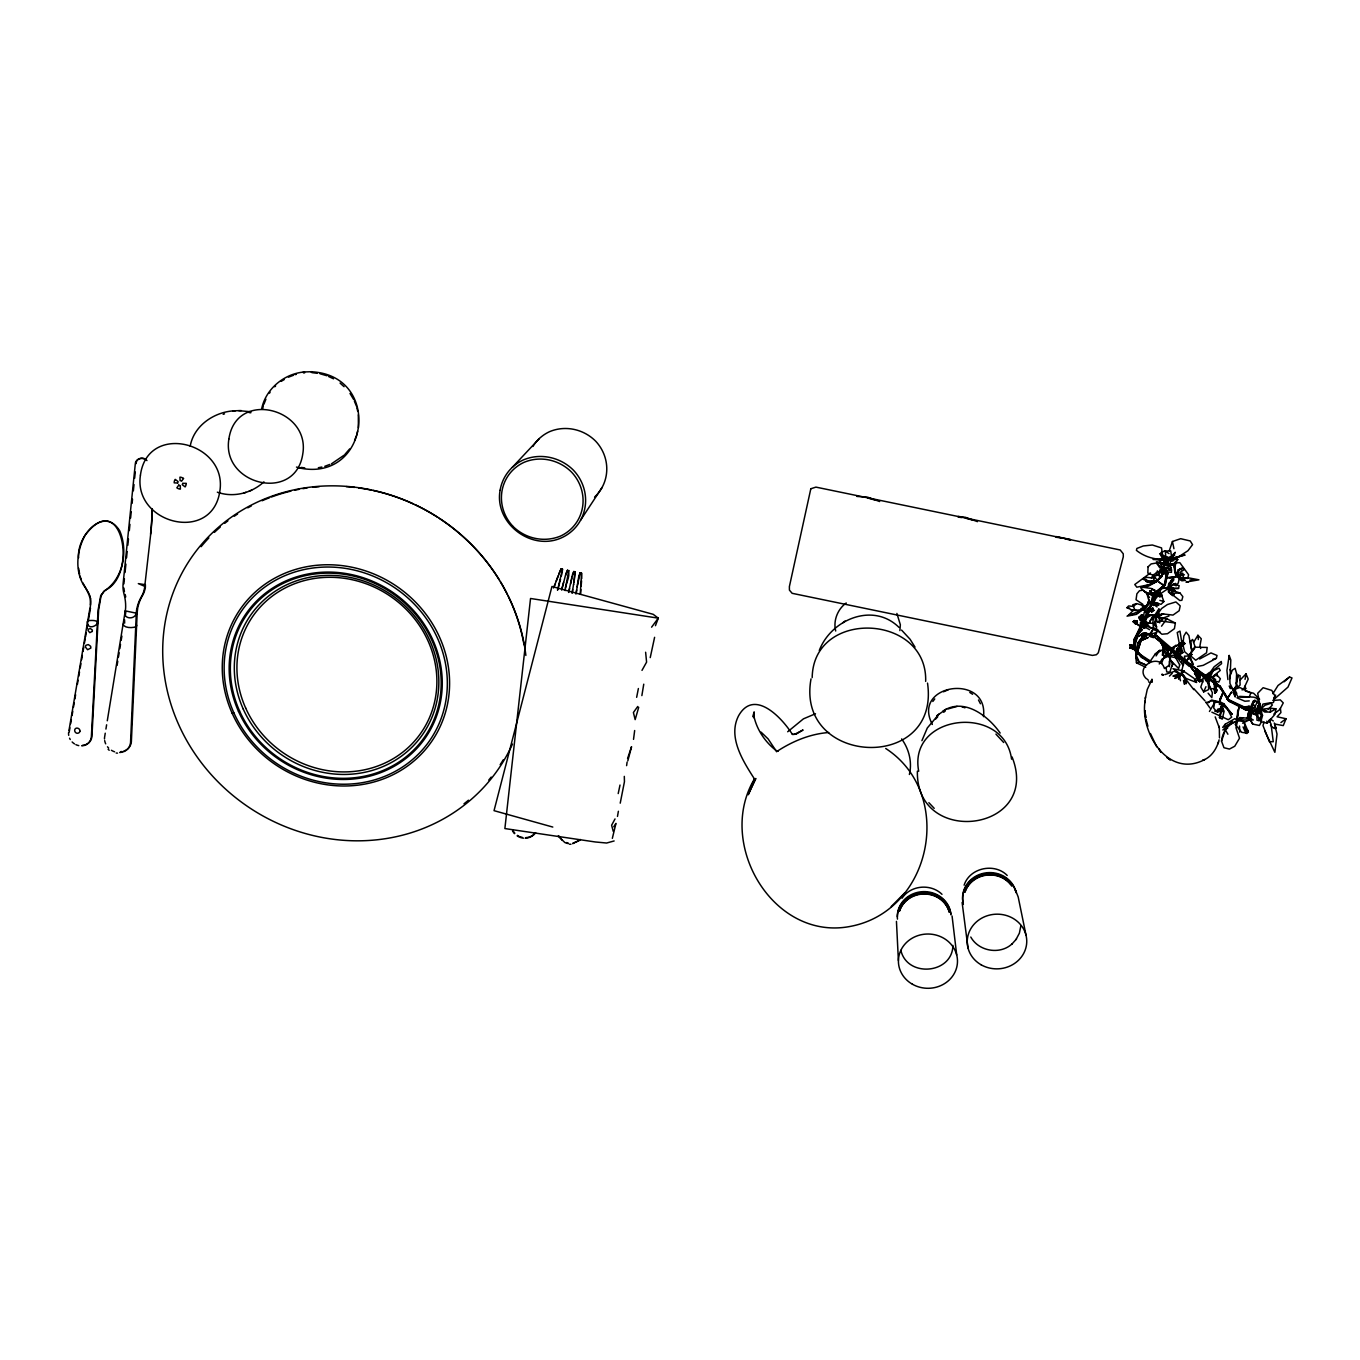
<?xml version="1.0" encoding="UTF-8"?>
<svg xmlns="http://www.w3.org/2000/svg" width="1360" height="1360" viewBox="0 0 1360 1360"><rect width="100%" height="100%" fill="white"/><g stroke="black" fill="none" stroke-linecap="round" stroke-linejoin="round"><path stroke-width="1.5" d="M565.947 573.58L567.511 570.231C571.591 574.668 564.978 584.443 565.165 590.58M572.39 574.906L573.801 571.523L575.059 571.778L573.665 584.613M1134.172 646.85L1134.291 639.268L1156.867 591.362L1164.313 584.851L1167.985 572.968L1165.18 585.14L1156.867 591.362C1150.322 611.031 1137.521 629.085 1134.325 649.553L1141.771 657.39L1149.523 662.456L1150.815 661.351L1139.34 653.871L1134.172 646.85L1135.719 651.559M1129.973 648.023L1130.041 644.912L1133.628 644.963L1135.294 646.85L1134.427 648.992L1129.973 648.023L1134.427 648.992L1135.294 646.85L1131.214 646.476L1130.041 644.912L1131.605 645.592M1163.65 564.672L1163.157 569.109L1159.706 567.766L1157.156 563.686L1158.329 562.581L1161.865 563.975M1168.138 649.791L1168.58 654.67M1145.035 701.114C1139.986 733.312 1168.546 778.804 1204.705 759.577L1202.75 760.291C1211.437 757.418 1216.945 748.425 1219.087 739.874M1239.946 680.204L1240.099 675.699L1238.11 675.172L1236.444 683.213L1237.872 687.225L1240.116 684.998L1239.946 680.204L1246.015 673.863L1248.208 679.048L1243.805 688.721L1245.709 688.67L1245.165 685.95M137.156 612.833L137.683 608.039A48.008 43.078 38.2 0 1 141.814 596.734A30.396 27.064 40.6 0 0 145.384 587.384L145.384 584.579M1154.81 590.784L1151.325 588.472L1140.734 586.959L1141.72 589.203C1146.82 593.436 1154.215 597.159 1160.794 594.269L1159.893 593.096L1152.804 595L1152.209 601.341L1152.702 593.079M1230.035 678.589L1230.817 659.957L1229.185 655.486L1226.924 670.463L1227.91 679.592M146.268 460.241C142.8 456.535 135.201 458.694 135.269 464.134L123.114 583.61A30.175 27.013 39.8 0 0 123.981 593.895A48.382 42.789 40.3 0 1 125.664 606.407L125.647 607.036A26.639 23.63 39.9 0 1 125.256 610.878L136.323 613.173L130.526 742.764A13.549 11.917 35.1 0 1 119.68 752.522M568.769 570.486L565.505 588.115M1139.867 618.12L1139.782 619.633L1142.145 619.871L1143.675 617.151L1141.805 614.72L1138.796 617.321L1139.782 619.633L1141.805 614.72L1139.867 618.12L1138.796 617.321L1142.145 619.871L1140.53 619.276M1166.285 570.163L1166.914 575.688L1165.622 570.605M1260.907 709.376L1264.783 712.028L1270.359 712.062L1270.58 708.22L1275.901 708.832L1275.034 714.238L1267.282 723.18L1261.587 721.871L1260.907 709.376L1270.58 708.22M1154.606 592.62L1157.173 591.889L1154.606 592.62L1154.759 589.866L1152.158 589.254L1151.002 591.617L1149.948 591.94L1149.863 590.716L1151.002 591.617M1157.173 591.889L1155.626 593.861L1153.314 594.031L1153.382 592.858M1237.702 710.26L1237.124 720.341L1239.079 706.163L1237.107 717.91M1219.393 704.531L1219.563 701.539M358.394 427.754L358.326 414.817M1156.765 579.207L1156.646 581.077L1149.897 584.494L1136.824 587.197L1134.784 584.511L1150.441 572.934M811.019 678.878C795.192 766.241 940.576 772.854 927.52 683.111M812.192 677.603C813.246 608.447 927.724 613.615 925.667 681.394M1252.169 709.699L1252.662 703.205L1254.6 700.145M580.278 594.184L581.536 573.121L580.091 572.747L578.816 576.232L577.065 586.823M580.533 593.827L580.873 589.492M1167.781 650.539L1164.432 651.44L1162.46 655.095L1166.999 656.251L1167.781 650.539L1165.18 648.057L1162.902 649.417L1162.46 655.095L1166.999 656.251L1167.441 655.044M1199.758 681.836L1200.081 675.512L1197.344 676.566L1195.287 679.677L1195.576 681.53L1198.092 679.473L1199.486 679.898L1199.758 681.836L1198.092 679.473M68.986 730.388L89.896 608.396C92.089 601.035 89.08 593.912 85.374 587.707C74.358 572.509 76.415 551.021 85.119 535.245C121.499 486.982 138.635 574.566 105.179 590.274M581.57 580.822L581.145 586.143M581.757 578.578L581.536 573.121M899.878 630.632L900.354 624.767L896.886 613.428M562.173 572.815L562.496 569.126L561.051 568.888L553.554 587.979M1165.231 562.547L1167.849 561.85L1167.679 563.703L1163.259 559.946L1164.908 563.652L1164.262 561.646L1163.48 562.105M983.484 716.669C988.771 672.86 910.877 683.655 932.348 724.472M124.406 578.765L123.981 582.964A30.141 26.979 39.9 0 0 123.913 583.814M125.052 572.492L125.902 564.111M126.548 557.838L127.177 551.548M127.823 545.275L128.469 538.985M129.319 530.604L129.948 524.331M130.594 518.041L131.24 511.768M132.09 503.387L132.515 499.205M133.365 490.824L134.011 484.551M134.64 478.261L135.286 471.971M1140.173 625.566L1140.53 622.132M1145.324 698.445L1147.245 689.52L1152.073 679.32L1151.631 681.836M152.32 509.099A345.984 296.072 46.1 0 1 150.705 534.021L144.551 588.047A30.43 27.098 40.6 0 1 140.981 597.414A48.076 43.112 38.2 0 0 136.833 608.719L136.714 609.314A27.149 24.293 38.7 0 0 136.306 613.513M1133.747 649.043L1133.934 647.411M1143.777 626.501L1143.573 628.354L1142.519 625.668L1145.834 624.512L1146.208 627.011L1143.573 628.354L1146.208 627.011L1145.834 624.512L1143.777 626.501L1142.519 625.668L1145.562 624.818M78.625 557.736C76.381 537.013 103.666 504.883 119.748 530.876C128.418 551.157 123.165 579.479 103.53 591.481M82.348 745.382A11.849 10.591 37.3 0 0 91.919 736.695L98.668 609.705L101.014 596.173L103.292 592.11M1144.865 702.729L1145.477 697M136.136 463.607C136.017 457.844 143.922 456.399 146.965 460.581M1257.371 712.3L1245.539 709.835L1228.658 699.703L1219.75 687.225L1153.841 636.514L1145.222 633.063L1137.844 643.127L1135.753 656.999L1136.45 662.813L1145.715 667.25M1216.469 691.815L1216.741 689.571L1214.327 689.333L1214.769 693.005L1216.469 691.815L1215.874 689.265L1214.769 693.005L1216.554 690.438L1215.874 689.265M1156.867 591.362L1165.18 585.14L1166.897 571.268L1164.313 584.851L1157.666 591.005L1135.413 641.223L1134.325 649.553L1141.771 657.39L1150.815 661.351M1183.098 642.277L1183.897 635.97L1186.175 632.162L1188.895 635.613L1191.683 650.896L1189.167 655.656L1184.662 651.763L1182.826 644.368M1247.358 718.148L1249.143 709.886L1251.863 709.767L1250.214 715.394L1247.358 718.148L1249.143 709.886M633.522 739.364L634.661 730.524M1208.717 685.032L1209.72 677.229L1206.779 679.864M1220.107 698.836L1219.699 702.032L1223.184 691.934L1220.107 698.836L1221.688 696.286M1219.478 737.885L1219.325 727.906L1215.194 716.873M612.34 838.355L615.961 823.395L613.751 826.795M1152.209 601.341L1152.821 596.717M1162.069 576.096L1162.511 572.781M626.603 765.646L627.096 762.093M1184.866 684.148L1185.648 678.759L1183.506 675.036L1178.1 674.373L1175.023 678.419L1179.477 676.753L1180.48 680.748M1146.327 665.176L1138.626 661.674L1135.753 656.999L1137.844 643.127L1145.222 633.063L1150.9 634.321M1165.945 572.305L1165.809 569.687L1159.604 572.356L1162.392 573.274L1162.392 574.668L1164.687 573.767L1166.659 570.962L1165.809 569.687M909.381 774.486C912.322 762.212 909.024 749.003 901.629 738.922M105.247 733.193L104.567 737.375A13.549 11.917 35.1 0 0 104.516 738.99M105.927 729.079L106.624 724.795M107.287 720.783L125.256 610.878C121.941 618.868 134.708 620.466 136.323 613.173M117.096 665.38L117.776 661.198M118.456 656.999L119.153 652.817M119.833 648.635L120.513 644.453M121.193 640.254L121.89 636.072M124.559 619.701L124.661 623.152M125.103 616.42L125.817 612.102M641.869 695.606L643.756 684.182M1219.478 717.672L1222.113 710.379L1220.855 706.18L1222.504 707.557L1224.102 711.28L1222.249 719.117L1219.478 717.672L1220.668 710.345L1217.727 712.028L1214.701 711.076M572.033 593.147L572.645 589.577M572.288 592.79L573.529 584.29M575.875 593.946L577.303 586.466M576.113 593.589L576.725 590.019M1256.861 715.632L1253.597 713.847L1252.067 710.141L1250.435 720.409L1252.764 724.098L1259.394 725.475L1260.975 722.67L1260.125 717.417M577.49 585.395L580.091 572.747M1161.627 618.511L1166.863 618.783L1175.363 623.05L1174.411 628.694L1167.492 633.709L1161.933 634.236L1156.833 630.19L1155.558 621.588L1156.816 616.301L1159.876 618.426M574.09 582.131L575.059 571.778M1143.658 615.502L1144.185 612.459L1148.554 607.801L1150.526 610.164L1146.854 615.723M69.224 731.986L69.938 727.838M70.652 723.724L71.349 719.576M72.063 715.445L72.777 711.297M73.474 707.183L74.188 703.018M74.902 698.921L75.616 694.756M77.384 684.403L78.098 680.272M78.795 676.192L79.509 671.993M80.206 667.93L80.937 663.714M81.634 659.668L82.348 655.452M83.045 651.406L83.776 647.173M84.456 643.144L85.17 639.013M85.544 636.837L86.258 632.689M86.938 628.677L87.669 624.41M88.366 620.415L90.491 608.005M1183.115 643.467L1179.579 644.113L1179.188 646.425L1182.095 646.323L1184.832 643.535L1183.013 641.325L1178.984 643.892L1179.188 646.425L1182.095 646.323L1183.115 643.467L1184.832 643.535L1181.619 646.357L1178.984 643.892L1184.832 643.535M1245.046 679.405L1246.015 673.863M620.228 803.165L624.444 781.711L624.308 776.373M952.918 945.421C952.459 974.083 907.188 977.959 900.881 950.368M617.474 816.425L618.392 811.274M1183.268 665.499L1184.135 660.756L1180.888 674.594M1020.816 926.058L1019.371 933.232L1016.005 939.522M654.602 637.313L650.233 657.611M636.65 697.323L638.384 688.517M190.196 446.233C193.851 425.238 214.982 411.366 235.382 410.754M1178.61 648.601L1182.843 652.596L1177.607 648.431L1181.466 648.091L1179.834 654.687L1178.304 651.678L1176.502 651.542L1177.607 648.431L1181.466 648.091L1182.843 652.596L1179.834 654.687L1176.502 651.542L1176.995 649.179M1236.444 683.213L1238.11 675.172M618.205 793.577L620.007 785.043M261.596 409.173C265.506 389.011 284.24 373.541 304.487 371.96M262.548 409.343L263.296 405.841M568.582 592.45L572.101 576.232M568.837 592.093L569.602 588.557M570.588 583.967L571.846 578.255M1190.561 641.41L1190.867 647.428L1193.213 649.978L1194.879 646.187L1192.635 639.438L1190.561 641.41L1190.867 647.428M1269.611 722.262L1270.308 719.134L1273.317 720.987M572.203 576.606L573.801 571.523M1178.542 588.421L1179.154 585.65L1173.629 584.069L1171.283 585.956L1171.13 590.155L1175.057 591.413L1173.204 588.761L1178.542 588.421L1170.501 587.979M1179.375 578.068L1178.253 583.032L1176.026 585.939M1197.497 666.451L1203.209 665.346L1216.367 658.308L1217.013 655.452L1210.978 652.919L1199.639 659.005M356.83 434.588L357.612 431.171M1189.031 659.379L1189.83 656.047L1184.458 656.149L1185.801 663.408L1189.303 666.434M1249.262 713.252L1248.123 718.063L1249.109 710.141L1253.478 700.757M1178.253 572.594L1177.896 574.107L1178.151 569.959L1180.174 569.33L1177.471 572.509M1178.627 679.252L1179.375 676.09M557.464 590.138L557.804 588.863M557.736 589.798L559.589 582.811M627.827 760.886L631.55 746.691L627.572 758.54M561.629 589.645L563.601 582.25M561.748 589.883L565.59 574.889M558.399 586.636L562.496 569.126M1166.013 667.42L1166.744 671.942L1169.838 672.129L1172.439 664.071L1171.436 661.351L1169.379 661.283L1169.413 666.655M559.878 581.757L560.541 579.343M565.675 575.263L567.511 570.231M1181.619 646.357L1183.013 641.325L1179.426 643.807M561.221 576.232L561.816 574.107M1264.001 721.956L1262.998 725.594L1269.356 741.642L1273.266 741.727L1270.988 723.843L1268.999 720.188M1156.034 617.627L1163.48 613.819L1157.751 615.485L1156.034 617.627L1156.765 620.041M638.707 707.336L635.154 719.627L633.403 712.521L637.755 706.469M1249.636 718.42L1252.067 710.141M1168.903 657.492L1169.719 654.789M1155.235 594.915L1158.941 594.762L1167.747 588.846L1164.857 587.622L1161.049 588.659L1159.502 593.725L1157.275 592.501L1156.102 594.66M1135.617 623.832L1137.385 623.186L1134.206 620.602L1135.617 623.832L1136.96 621.061L1134.206 620.602L1133.118 621.656L1135.464 623.883L1136.96 621.061L1133.118 621.656L1135.719 623.492L1137.385 623.186L1136.96 621.061M1258.612 707.778L1259.904 703.766L1257.541 707.115L1257.779 712.317L1260.873 713.677L1258.663 710.532L1258.204 705.381M1142.825 633.607L1142.859 636.429L1145.987 635.732L1145.46 633.318L1142.825 633.607L1145.664 634.083L1142.859 636.429L1141.652 634.202L1140.7 634.729L1142.094 635.885L1145.987 635.732L1145.46 633.318M1135.753 656.999L1141.21 639.999L1148.86 633.828L1144.304 635.307M1221.518 741.149C1222.47 731.748 1228.216 723.775 1237.481 721.157L1235.985 727.787L1239.538 738.191L1234.761 746.232L1229.44 749.071L1223.966 747.728L1221.518 741.149L1225.428 729.572M1203.141 680.017L1200.795 687.106L1203.668 691.883L1208.683 689.537L1208.292 683.536L1202.699 675.869M1217.931 743.767L1218.577 741.829M1261.502 718.641L1262.675 715.19M1169.294 550.715L1172.439 541.501L1180.684 538.696L1190.238 540.957L1192.55 544.663L1187.96 550.715L1179.256 556.393L1169.124 559.317L1166.965 558.841L1169.6 557.073M1159.485 595.051L1159.706 596.734L1161.882 596.258L1162.256 595.34L1160.165 594.439L1159.706 596.734L1162.256 595.34L1159.485 595.051L1161.882 596.258L1159.332 595.493L1160.998 595.068M1134.325 649.553L1134.291 639.268L1145.715 619.446L1149.319 609.195M554.115 586.857L555.084 584.171M556.223 581.009L558.076 575.977M558.858 573.852L561.051 568.888M1161.542 663.51L1164.279 656.2L1169.787 655.996L1169.634 664.785L1164.874 668.508M655.452 625.685L658.291 618.154L653.208 614.329L551.956 586.483L494.037 810.662L552.806 827.067M1163.684 568.667L1164.738 565.879L1163.514 563.244L1159.74 562.734L1165.503 571.676L1171.47 572.356L1171.436 570.316L1166.829 567.409L1163.616 568.701L1167.101 567.851L1171.589 569.789L1170.144 565.964M1157.258 630.853L1153.178 637.5L1150.475 635.511L1152.872 629.544L1149.625 634.1L1153.178 637.5L1155.473 635.511L1157.258 630.853L1154.334 629.986M1167.101 559.708L1168.002 557.379L1166.557 557.26L1167.101 559.708L1166.557 557.26M263.942 404.192L265.897 399.228M921.91 740.69L927.299 727.991L939.097 713.983M1179.8 676.226L1179.256 677.586L1180.82 674.101M1280.355 708.322L1280.933 712.572L1277.074 716.788L1286.05 718.743L1283.262 725.594L1274.847 724.064L1276.071 728.212L1274.32 728.518M354.569 440.368L356.575 435.472M1150.985 606.152L1157.666 591.005M1203.668 691.883L1205.963 686.698M1213.868 683.995L1215.211 680.969L1218.781 682.142L1220.362 678.776L1216.367 674.322L1212.644 678.215L1215.636 679.388M752.743 716.669L754.188 711.858L754.086 717.91L753.746 715.428C756.636 729.674 765.425 742.594 777.002 751.162L778.192 750.873L777.342 751.179C792.727 741.149 810.305 733.89 828.733 732.513M1215.194 692.886L1216.741 689.571L1214.327 689.333L1215.194 692.886L1216.554 690.438M1147.517 603.636L1149.251 599.947M1171.81 666.451L1173 663.901L1171.436 661.351M1197.514 669.341L1194.59 673.642L1199.809 675.07L1200.965 673.812L1197.514 669.341L1194.828 673.982L1196.273 675.903L1199.809 675.07L1195.797 672.996L1200.965 673.812L1196.273 675.903M1259.139 720.647L1262.114 714.34L1260.805 709.257L1256.776 711.008L1256.98 720.239L1259.139 720.647L1256.776 711.008M964.121 885.19C969.629 867.748 994.551 862.495 1007.199 875.449M819.281 650.488C831.13 619.361 873.188 601.8 899.045 627.436M1152.056 617.848L1151.631 618.698L1153.552 619.446L1152.056 617.848L1150.033 620.789L1150.288 622.71M1163.174 649.536L1163.769 648.38L1165.061 649.757M1157.955 616.607L1162.766 618.12L1161.236 621.078L1156.901 621.605L1159.927 622.676L1157.649 621.52M1190.374 654.109L1189.133 656.472L1190.799 653.327L1191.513 654.789L1190.799 653.327M615.026 818.924L611.609 825.248L613.275 831.419M1172.932 556.631L1175.278 552.296L1171.419 556.121L1170.756 550.936L1165.299 551.055L1165.792 556.495L1159.638 553.656L1162.137 557.141L1169.141 558.28L1174.598 555.186L1174.241 553.843M641.988 670.378L646.595 662.116L645.626 652.239M1153.399 602.038L1157.921 595.578L1161.78 595.748L1163.837 601.545L1161.049 604.35L1153.399 602.038L1153.382 605.574L1152.141 601.494M1189.983 665.89L1194.913 672.112L1189.983 665.89L1193.043 670.395M1159.23 663.986L1162.069 659.09L1169.005 655.928L1166.115 653.259M1257.439 711.909L1245.539 709.835L1228.726 701.097L1219.75 687.225L1220.243 686.375L1191.02 664.785L1156.578 635.562L1153.841 636.514L1145.222 633.063M1209.448 711.467L1214.633 702.661M1175.227 563.788L1177.76 559.504L1176.757 558.705L1170.62 561.408L1169.685 564.57L1167.611 564.995L1175.227 563.788L1174.275 563.142L1177.76 559.504M1273.742 698.326L1275.68 695.096M1142.264 609.484L1144.457 605.88L1136.671 603.585L1132.727 604.792L1135.141 610.521L1142.264 609.484L1141.091 609.416M1145.715 619.446L1134.291 639.268L1135.413 641.223M269.518 393.159L270.113 392.207M1164.262 564.485L1165.163 563.023L1167.934 562.598L1169.855 564.995L1167.135 565.046M1193.57 642.379L1197.922 635.273L1201.271 638.792L1199.962 645.694L1200.71 648.499M136.561 626.127L136.68 625.158M1156.085 655.911L1159.502 650.437L1161.729 650.301L1155.252 653.99L1150.713 660.501M1272.875 693.702L1278.043 685.474L1289.535 677.025L1292 677.926L1287.971 687.123L1273.283 700.009M1161.525 626.178L1166.863 618.783M123.08 624.206C124.134 628.082 132.107 628.133 135.711 626.824M1169.583 586.364L1168.427 588.132L1171.351 580.193L1176.859 575.025M580.567 520.234L602.072 487.475M1146.973 622.302L1146.344 623.254L1143.913 621.503M1181.398 569.789L1182.928 567.528L1184.101 569.687L1179.868 572.492L1184.39 574.855M1155.626 593.861L1156.255 592.926M795.719 734.349L803.08 729.98L794.444 734.417L795.617 734.026L792.353 734.332C781.83 717.621 754.256 688.296 738.65 715.649C727.549 736.899 742.9 760.937 754.239 778.617L754.205 779.875L754.443 778.923C715.513 843.931 773.721 942.412 851.479 926.177C932.552 909.891 954.975 793.526 885.717 748.476M1163.633 562.564L1164.262 561.646M1174.564 585.123L1175.669 583.525L1173.629 584.069M810.798 488.869L789.378 586.636L789.429 590.121L792.149 593.317L1092.454 655.418L1096.415 654.721L1098.302 652.8L1123.292 556.818L1123.258 553.809L1120.198 549.967L815.932 487.118L810.951 488.716M1210.094 672.588L1214.174 666.757L1221.263 661.453L1221.586 663.646L1213.477 670.055L1207.884 682.244L1210.893 688.687L1214.514 688.704L1213.936 679.439L1207.782 674.798M1257.541 707.115L1259.904 703.766M1203.77 674.475L1202.835 675.801L1199.537 674.951M1144.27 625.906L1146.344 622.982L1143.59 620.262L1141.499 621.333L1142.128 623.254M1189.728 655.095L1195.355 647.19L1207.187 647.445L1206.541 652.817L1195.729 660.212L1189.728 655.095L1192.159 654.432M1194.59 673.642L1196.511 670.956L1199.044 674.815L1194.828 673.982M1156.408 615.553L1161.627 608.498L1167.407 604.537L1175.907 601.936L1180.208 605.846L1179.171 610.725L1173 615.077L1162.12 613.887L1156.986 616.437L1156.408 615.553L1159.179 616.454M651.593 627.181L658.291 618.154L530.536 598.485L504.883 828.563L595.204 841.959L606.611 843.03L614.142 840.956M98.005 622.268L97.512 623.951M932.807 701.471L934.762 698.938M1145.749 581.026L1153.858 580.924L1147.381 582.386L1145.749 581.026L1151.444 581.961M1151.308 577.813L1153.416 575.195L1155.813 578.357L1145.902 577.235L1142.808 579.105L1148.418 581.723M1157.088 580.669L1160.08 577.014L1157.343 570.826M902.071 898.212C910.639 885.071 930.971 883.439 941.987 894.319M1145.103 625.124L1146.752 623.22L1150.169 627.759L1158.023 630.054M345.015 454.274L349.656 448.953M1154.198 624.903L1155.218 623.764L1153.671 624.58M970.785 937.04C978.741 951.422 1000.11 955.06 1012.163 943.806M579.462 840.531L580.397 839.477M1011.789 944.231L1016.515 938.944M1134.784 609.62L1132.54 610.232L1126.964 607.716L1128.579 605.948L1133.441 606.475L1136.348 603.789M1159.094 618.018L1156.748 616.097L1159.196 613.394M935.714 718.981L937.737 716.771M1268.166 709.495L1272.348 705.024L1270.58 702.746L1262.913 704.089L1261.043 709.189L1266.772 710.974M512.346 467.313L539.325 438.549M1244.859 723.86L1248.378 731.952L1246.831 733.584L1244.927 727.175M1213.511 682.754L1215.211 680.969M787.678 731.765L803.437 718.845L815.507 713.745M1259.326 713.728L1260.397 712.623M1166.914 562.802L1167.849 561.85M891.225 906.576L904.672 892.959M1181.381 574.464L1182.656 573.155M1155.031 604.69L1158.754 605.387L1156.731 604.741L1158.006 603.432L1154.47 603.602M1157.275 592.501L1161.049 588.659M1175.023 678.419L1178.1 674.373M1153.042 598.74L1155.932 595.867L1154.538 600.525L1152.447 601.8M90.372 604.877L90.729 598.4M1169.447 676.073L1172.269 673.285M1135.294 646.85L1132.948 649.128L1131.214 646.476M1205.538 680.629L1209.601 676.753L1209.431 672.452L1206.439 674.781M1137.844 643.127L1141.21 639.999L1136.416 655.656L1139.357 662.184L1146.429 665.261M1161.984 576.402L1155.524 581.876M1153.892 610.453L1152.413 609.586L1151.852 611.966L1151.308 609.127L1152.413 609.586L1151.852 611.966L1149.183 610.368L1152.753 608.056L1153.892 610.453L1149.183 610.368M274.737 386.784L275.621 385.968M1232.296 721.531L1222.827 729.98L1227.638 728.297M1255.467 706.588L1252.186 709.512L1252.73 713.813L1258.051 713.66M1284.129 681.785L1289.535 677.025M1156.629 581.23L1160.913 577.473L1157.938 574.719L1154.657 575.841L1153.263 581.927L1157.088 581.026M1255.926 700.332L1253.036 702.831L1251.846 709.461L1254.447 707.557L1258.153 700.536L1257.371 699.074M136.595 614.278L137.207 612.425L131.359 741.948A13.532 11.917 35.1 0 1 123.777 751.128M1208.343 702.746L1211.471 700.043L1220.277 702.015L1214.055 702.457M1142.944 609.076L1151.444 600.865L1144.491 609.892L1142.944 609.076L1145.579 608.056M579.666 840.021L572.713 843.676M1155.252 653.99L1159.502 650.437M263.908 481.865C251.685 493.238 233.24 497.93 217.345 492.184M1151.121 611.167L1151.767 610.623L1149.115 610.844M344.182 455.141L331.466 463.828M104.805 590.784L100.759 595.374L98.09 610.096L91.341 737.171A11.866 10.608 37.3 0 1 81.77 745.875M842.877 622.727L845.019 621.027M846.226 602.99C837.641 609.093 833.034 620.755 835.703 631.023M1137.334 636.021L1135.26 637.653L1141.567 634.78L1135.396 637.874M943.687 712.249L945.217 711.076M942.99 711.042C963.951 697.204 988.159 715.819 1000.161 733.04M1159.604 572.356L1162.851 571.336M1273.827 714.102L1279.794 709.546L1283.262 702.899L1280.27 699.873L1272.994 700.485M936.734 715.768L946.271 709.155M1172.014 555.883L1167.56 559.266L1160.335 558.722M1280.882 722.602L1286.05 718.743M1143.267 608.634L1136.535 613.598M99.076 606.067L98.957 607.104M1140.7 634.729L1143.063 633.012L1145.664 634.083L1141.652 634.202M1133.662 610.147L1128.358 615.213L1134.495 614.006M1165.503 571.676L1167.815 570.078L1171.436 570.316M1176.774 576.504L1178.763 575.229M578.561 840.956L572.917 843.166M1242.785 717.944L1236.716 721.174M1164.84 674.611L1174.547 671.33L1180.31 674.458L1173.272 676.379M1172.796 564.723L1174.717 563.584L1167.407 565.08L1172.796 564.723L1168.359 564.978M281.129 381.378L284.223 379.576M1270.359 712.062L1275.901 708.832M1178.151 569.959L1182.928 567.528M1171.283 585.956L1175.669 583.525M1158.006 603.432L1156.731 604.741M1213.834 675.835L1217.03 674.186L1217.2 676.226M1171.691 565.097L1174.717 563.584M1242.581 723.197L1248.463 720.324M1175.227 577.269L1177.012 576.419L1166.676 577.779L1175.227 577.269L1169.804 577.932M1191.122 655.571L1189.524 656.302L1193.4 664.309M1244.876 708.169L1249.177 706.248L1251.829 709.903L1248.956 707.149L1244.876 708.169L1242.071 707.353L1249.177 706.248M1160.811 552.67L1164.857 550.885M943.483 691.781L948.158 689.826M948.005 708.934L957.117 706.384M1256.827 711.28L1258.663 710.532M1194.505 673.013L1196.307 672.333M288.439 377.179L293.505 375.258M324.768 466.31L329.8 464.44M249.22 491.096L251.685 490.195M243.559 493.187L245.956 492.303M223.176 414.324L224.536 413.848M1159.213 619.361L1162.766 618.12M1140.751 618.154L1143.675 617.151M1145.851 622.88L1147.194 622.404M1162.001 618.375L1168.971 616.012M1242.037 689.928L1245.709 688.67M1179.579 576.113L1182.996 574.974L1183.404 577.337L1179.851 579.173L1176.128 573.563L1182.996 574.974M1156.136 632.519L1151.903 633.93L1153.178 637.5M1206.201 702.627L1212.542 700.57M1179.069 569.687L1180.174 569.33M1233.741 689.554L1239.946 687.565L1250.826 693.056L1249.228 696.966L1238.127 697.017L1233.741 689.554L1235.849 691.169M1157.751 615.485L1163.48 613.819M1163.65 587.911L1160.097 588.931L1168.189 587.469L1163.65 587.911L1165.843 587.945M1167.611 564.995L1172.609 563.601M1212.984 659.243L1216.367 658.308M295.188 374.629L296.361 374.323M1184.526 579.887L1181.126 579.564L1177.454 576.402L1181.84 579.122L1187.943 577.745L1198.942 579.819L1185.954 582.08L1188.147 582.148M1136.45 662.813L1139.357 662.184M1160.794 563.771L1163.514 563.244M318.342 467.721L321.861 467.041M1180.497 674.39L1173.119 675.801L1177.25 675.206M1167.271 564.995L1169.464 564.57M1150.203 614.941L1146.667 615.536L1156.833 615.689L1150.203 614.941L1154.861 615.655M1247.664 715.751L1250.214 715.394M1176.502 651.542L1180.769 650.947M1185.58 580.329L1181.806 580.805C1175.737 577.082 1173.731 569.466 1175.958 562.938L1179.8 562.632L1188.606 574.77L1187.654 578.442L1182.622 577.456M1136.688 610.317L1130.942 609.892L1132.54 610.232M1150.628 636.038L1155.473 635.511M1171.13 590.155L1174.938 590.444M1249.245 700.893L1244.91 701.233L1236.937 697.816M1179.953 592.977L1171.742 593.3L1172.728 590.58L1179.953 592.977L1182.843 596.666L1181.84 600.304L1179.817 600.525L1169.311 592.28M238.765 410.652L251.005 411.774M310.76 371.739C382.602 374.714 369.784 482.273 299.982 468.078M303.314 371.994L311.848 371.705M232.764 410.856L241.213 410.567M303.467 372.912L304.623 372.878M856.834 496.417L867.714 497.216L879.648 501.534M1189.864 579.955L1195.304 579.836M1258.102 708.747L1260.924 708.747M570.979 844.254L569.228 844.186M1179.749 674.509L1182.231 674.543L1193.774 689.656M1197.429 676.651L1200.166 676.719M1166.727 646.459L1163.276 646.323L1163.446 650.318M1239.674 696.371L1253.801 697.17L1259.598 699.244L1253.58 693.26L1245.335 691.05M1166.591 557.294L1168.002 557.379M116.161 753.032L117.504 753.134M1156.748 616.097L1158.278 616.233M1156.408 561.782L1158.04 561.935M1142.808 579.105L1146.718 579.445M1152.413 623.373L1146.65 622.727L1147.772 626.654L1155.898 629.068M1175.363 623.05L1159.417 620.738M1134.427 622.047L1136.569 622.319M311.831 372.623L317.254 373.303M958.29 516.426L965.549 517.344L977.466 521.645M1056.193 536.571L1070.456 539.495M248.897 412.505L250.801 412.794M301.138 467.432L304.725 467.874M1173.425 560.711L1161.814 559.776L1159.485 561.153L1163.021 563.703M958.171 517.106L961.724 517.582M1056.006 537.234L1061.344 537.948M1163.344 674.713L1161.695 674.492L1162.817 674.73M1126.964 607.716L1129.616 608.09M1245.658 732.904L1241.697 732.326L1235.203 724.438L1237.6 720.681L1244.23 721.565L1245.658 732.904L1243.091 726.92M145.214 584.698L138.329 583.61L144.738 586.33M1207.731 675.92L1204.195 674.594L1209.686 676.328L1204.195 674.594M1276.071 728.212L1272.824 727.6L1270.461 725.084M1146.973 678.81L1146.293 678.674C1134.121 666.757 1159.927 652.358 1164.364 668.423M1213.137 701.148L1219.155 702.355M567.613 570.588L568.871 570.843M573.903 571.88L575.161 572.152M1150.39 594.473L1153.11 595.034M792.353 734.332L793.373 734.57M965.277 518.075L972.145 519.962M867.51 497.964L874.378 499.851M1064.846 538.662L1069.98 540.09M1222.113 710.379L1217.676 709.155L1217.727 712.028M319.974 373.745L326.927 375.751M296.48 467.075L300.917 468.333M1159.876 600.355L1163.837 601.545M1159.74 562.734L1171.113 567.46M1154.861 580.329L1157.428 581.179M1164.313 584.851L1165.18 585.14M961.928 706.792L964.954 707.812M1163.361 674.9L1161.984 674.441L1162.868 674.832M1171.181 647.615L1174.241 648.669M1165.146 564.927L1158.975 562.649M1149.625 634.1L1151.121 634.61M1140.921 608.549L1143.369 609.399M1149.948 591.94L1153.314 594.031M1202.988 675.682L1200.302 674.679L1197.225 680.153L1199.299 681.122L1203.566 678.3L1202.988 675.682L1208.598 681.224L1205.504 675.767M1160.063 632.026L1154.555 628.133M1220.243 686.375L1228.726 701.097L1251.574 710.396L1228.658 699.703L1220.243 686.375L1198.908 671.942L1219.75 687.225M1218.679 702.1L1227.009 708.169L1231.701 717.162L1228.301 719.729L1211.862 712.181M1257.779 712.317L1260.873 713.677M328.576 376.516L333.54 378.811M1179.868 577.048L1183.013 578.595M1161.134 572.628L1162.392 573.274M1145.324 627.266L1149.574 629.663M1153.841 636.514L1178.899 657.917L1191.02 664.785L1197.259 670.82M1130.041 644.912L1134.954 647.751L1133.628 644.963M1147.551 679.677L1148.486 680.238M1152.804 611.116L1150.662 609.807L1152.753 608.056L1152.991 610.861M1162.681 556.461L1167.322 559.283C1156.306 560.201 1145.086 557.311 1136.416 550.375L1136.875 548.454L1143.284 545.972L1152.362 545.003L1161.542 547.927L1162.46 554.744M1149.642 682.499L1148.52 681.734M969.782 692.461L972.621 694.263M1171.181 586.483L1168.495 584.749L1168.75 591.192M1168.342 647.479L1178.899 657.917L1191.785 666.587M1165.299 551.055L1169.022 553.622M1257.082 711.637L1254.328 709.682L1257.524 712.079M513.077 526.49C525.589 538.696 543.932 542.725 560.252 536.197A41.412 39.882 38.7 0 0 571.574 472.141C559.232 459.714 540.26 455.464 524.008 462.349A41.412 39.882 38.7 0 0 513.111 526.49M761.039 732.105L768.111 738.905L776.679 751.774M1198.823 678.895L1202.937 682.006M1146.752 593.164L1142.91 590.189L1139.493 590.716L1136.892 593.793L1136.042 599.743L1142.74 604.231L1142.247 608.957L1147.347 604.741L1148.843 600.44L1146.752 593.164L1149.506 597.635M1153.858 624.495L1156.731 626.739M1149.523 662.456L1139.34 653.871L1141.771 657.39M1166.387 652.868L1169.345 655.401L1172.031 651.763L1168.053 647.785M562.258 840.327L558.518 835.635M1179.579 644.113L1182.095 646.323M1168.818 655.231L1170.433 656.676L1177.641 658.07L1182.265 664.258L1181.721 660.433M108.12 749.292L109.208 750.261M340.068 383.078L344.08 386.699M1193.723 688.585L1204.977 700.859M1178.899 657.917L1156.578 635.562L1163.939 643.008M1160.165 594.439L1161.882 596.258M928.88 802.689L934.201 808.35M901.561 630.071L910.061 639.234L915.008 647.088M995.928 734.111L1003.68 742.492M1236.852 693.311L1234.047 690.251L1235.118 695.028M1176.604 575.365L1177.658 576.691M1161.406 556.172L1162.137 557.141M1162.902 649.417L1166.999 656.251M1201.305 673.744L1202.835 675.801L1202.07 673.54M1182.248 674.543L1186.719 681.904M1178.304 675.104L1179.477 676.753M1205.861 702.151L1209.958 708.016M1161.236 641.461L1158.618 637.534L1164.092 648.89L1158.55 637.772M1195.474 674.696L1197.463 677.841M82.739 582.76L89.029 593.674M1208.105 693.175L1211.828 697.646L1212.372 692.614L1209.618 686.936M350.013 393.448L353.719 399.602M1149.863 590.716L1151.478 593.385M1156.714 746.776L1150.424 733.533M1225.241 729.657L1227.91 734.23M1250.418 719.848L1252.764 724.098M978.486 699.975L980.441 703.749M558.28 836.145L564.791 842.486A14.144 13.515 20.9 0 0 567.885 843.506M1264.834 731.119L1274.881 752.318L1277.023 734.077L1274.286 722.976M1232.925 691.985L1235.271 696.983L1233.707 690.251L1229.253 686.001L1230.256 688.585M1165.826 570.282L1167.067 573.002M1247.443 729.895L1248.378 731.952M1157.921 595.578L1158.312 596.462M1208.292 683.536L1208.734 684.573M354.416 401.251L356.473 406.198M1015.41 889.899L1018.198 896.988L1026.035 935.255M1134.206 620.602L1135.464 623.883M1141.346 615.145L1142.145 617.236L1141.805 614.72M89.726 595.204L90.287 596.751M1164.755 570.792L1165.469 572.815M80.036 576.079L81.26 579.632M1151.869 682.21L1151.512 680.544L1151.682 682.295M1189.83 656.047L1192.55 665.329M1163.055 644.81L1164.075 648.346L1163.378 644.725M1189.456 653.854L1190.238 656.608M1230.069 669.358L1231.208 673.421M1012.044 756.908C1041.726 831.572 915.62 848.164 917.388 771.154M1146.072 719.423L1147.908 726.24M356.898 407.915L357.748 411.349M1219.325 727.906L1218.866 725.985M1172.439 541.501L1173.935 548.709M1266.84 721.106L1267.282 723.18M918.697 771.256C907.732 713.507 1004.326 703.613 1011.568 759.186M79.611 574.073L78.608 568.208M1183.523 680.408L1184.237 684.097M1168.495 587.945L1169.039 590.835M1179.783 646.153L1177.233 632.502L1179.97 631.108L1181.755 642.158M1185.648 678.759L1186.413 683.655M967.997 947.954L962.115 902.445M952.068 915.994L956.709 954.975M1184.492 677.603L1185.087 682.788M1197.922 635.273L1198.33 639.574M1153.416 575.195L1153.603 577.677M1167.441 565.284L1167.016 559.521L1167.101 565.386M1228.658 699.703L1228.726 701.097M896.444 921.366L898.399 960.5M1222.504 707.557L1222.708 711.569M1156.442 572.169L1156.612 575.688M1239.504 726.07L1239.759 732.156M1229.185 655.486L1229.304 659.43M1172.932 587.911L1173 590.614M899.589 911.081A25.704 23.766 0.1 0 1 924.936 894.013A25.704 23.766 0.1 0 1 949.28 912.305M897.362 916.776A26.86 24.837 0.1 0 1 923.185 892.534A26.86 24.837 0.1 0 1 950.963 914.855M897.464 919.105A26.843 24.82 0.1 0 1 921.349 891.752A26.843 24.82 0.1 0 1 950.861 913.937M899.572 910.673A25.704 23.766 0.1 0 1 924.902 893.605A25.704 23.766 0.1 0 1 949.229 911.897M900.235 907.817A25.67 23.732 0.1 0 1 902.224 904.094M907.681 898.229A25.67 23.732 0.1 0 1 911.863 895.611M931.447 893.69A25.67 23.732 0.1 0 1 936.139 895.458M937.601 896.223A25.67 23.732 0.1 0 1 940.338 898.025M965.005 892.194A25.908 23.953 -3.3 0 1 986.459 875.177A25.908 23.953 -3.3 0 1 1011.857 886.176M963.373 904.434A27.064 25.024 -3.3 0 1 983.654 874.157A27.064 25.024 -3.3 0 1 1016.107 892.738M963.254 903.516A27.03 25.007 -3.4 0 1 983.501 873.29A27.03 25.007 -3.4 0 1 1015.937 891.837M997.135 874.667A25.857 23.919 -3.4 0 1 1001.844 876.452M1008.525 881.178A25.857 23.919 -3.4 0 1 1010.65 883.592M964.937 891.786A25.891 23.936 -3.3 0 1 985.558 874.905A25.891 23.936 -3.3 0 1 1010.837 884.476M532.899 446.488A40.256 38.947 40.9 0 1 549.491 431.698C565.267 425 583.712 429.114 595.68 441.201A40.256 38.947 40.9 0 1 594.575 497.046M78.778 745.62A11.866 10.608 37.3 0 1 75.888 744.651M74.545 743.903A11.866 10.608 37.3 0 1 72.131 741.965M70.261 739.534A11.866 10.608 37.3 0 1 69.564 738.191M68.714 735.335A11.866 10.608 37.3 0 1 68.629 732.462M534.871 833.425A13.464 12.818 23.6 0 1 525.793 837.658M522.308 837.369A13.464 12.818 23.6 0 1 520.625 836.91M518.993 836.247A13.464 12.818 23.6 0 1 517.463 835.38M514.794 833.119A13.464 12.818 23.6 0 1 512.805 830.28M535.636 832.66A13.464 12.835 23.6 0 1 525.504 838.202M523.77 838.168A13.464 12.835 23.6 0 1 517.174 835.924M514.505 833.663A13.464 12.835 23.6 0 1 512.516 830.824M124.44 591.549A30.141 26.979 39.9 0 1 123.947 588.115M114.597 751.791A13.549 11.917 35.1 0 1 111.418 750.278M108.664 748.085A13.549 11.917 35.1 0 1 107.491 746.776M105.689 743.835A13.549 11.917 35.1 0 1 104.686 740.622M152.15 509.201A346.069 296.123 46.1 0 1 150.552 534.14M122.179 751.519A13.532 11.917 35.1 0 1 120.53 751.689M125.171 594.473A48.331 42.738 40.3 0 1 125.715 596.955M568.106 842.979A14.144 13.498 20.9 0 1 566.525 842.554M512.465 744.073A186.388 173.077 34.7 0 1 220.15 783.972A186.388 173.077 34.7 0 1 263.143 499.562A186.388 173.077 34.7 0 1 525.861 655.435M491.198 777.087A185.283 172.074 34.8 0 1 488.767 780.045M468.469 800.207A185.283 172.074 34.8 0 1 463.998 803.794M201.11 546.686A185.283 172.074 34.8 0 1 208.879 537.897M214.421 532.355A185.283 172.074 34.8 0 1 220.252 527.068M224.791 523.294A185.283 172.074 34.8 0 1 227.902 520.846M234.311 516.205A185.283 172.074 34.8 0 1 237.592 513.995M247.809 507.824A185.283 172.074 34.8 0 1 251.328 505.937M262.157 500.735A185.283 172.074 34.8 0 1 269.603 497.692M271.49 496.978A185.283 172.074 34.8 0 1 290.887 491.113M294.865 490.195A185.283 172.074 34.8 0 1 298.86 489.379M302.889 488.665A185.283 172.074 34.8 0 1 306.952 488.019M313.072 487.254A185.283 172.074 34.8 0 1 319.226 486.676M346.205 486.625A185.283 172.074 34.8 0 1 354.535 487.407M358.683 487.934A185.283 172.074 34.8 0 1 371.127 490.076M373.184 490.501A185.283 172.074 34.8 0 1 413.27 503.931M414.953 504.713A185.283 172.074 34.8 0 1 437.75 517.327M439.314 518.347A185.283 172.074 34.8 0 1 499.273 579.938M500.361 581.723A185.283 172.074 34.8 0 1 507.348 594.49M508.266 596.343A185.283 172.074 34.8 0 1 524.025 644.81M503.234 759.849A185.283 172.074 34.8 0 1 500.174 764.711M500.089 490.314C494.139 523.107 531.199 551.565 561.493 537.812A43.673 42.058 38.7 0 0 573.478 470.237C560.456 457.164 540.464 452.676 523.362 459.918A43.673 42.058 38.7 0 0 500.089 490.314M140.437 475.133C132.94 523.804 212.194 543.847 219.827 491.232C227.868 442.493 147.577 421.447 140.437 475.133M1148.061 566.814L1147.823 573.07L1152.821 575.127L1163.497 568.82L1156.153 563.057L1151.155 563.924L1148.061 566.814M87.414 621.843C87.312 634.661 109.616 618.137 87.754 620.738L87.414 621.843M1236.614 673.71L1235.951 688.585L1233.095 689.86L1229.984 683.57L1229.78 676.464L1232.364 670.123L1235.118 668.321L1236.614 673.71M228.871 439.11C221.34 484.908 295.392 503.098 302.753 454.104C310.692 408.323 236.045 389.045 228.888 439.008M1179.375 644.827L1178.287 645.303L1179.375 644.827M1153.195 602.004L1152.991 603.993L1157.054 606.9L1154.708 602.259L1153.195 602.004M1151.682 680.442L1151.886 679.524L1151.682 680.442M1135.345 648.023L1135.141 649.315L1133.56 649.06L1135.345 648.023M1158.924 609.025L1156.306 615.638L1153.552 616.947L1158.924 609.025M1186.26 661.232L1186.073 662.371L1189.541 656.047L1186.26 661.232M1214.786 701.318L1213.698 708.067L1216.146 710.991L1222.657 706.809L1219.937 702.457L1214.786 701.318M1274.83 695.742L1273.521 702.406L1265.021 705.245L1260.72 709.07L1257.694 693.294L1263.134 687.718L1271.787 690.404L1274.83 695.742M1168.75 583.576L1168.495 587.775L1173.918 579.649L1172.575 579.428L1168.75 583.576M1156.527 615.978L1153.263 627.419L1152.906 619.004L1156.527 615.978M1173.85 564.825L1174.972 573.257L1176.57 576.147L1173.85 564.825M1160.182 569.891L1158.805 575.025L1160.794 576.181L1165.384 570.928L1163.446 568.752L1160.182 569.891M1179.698 664.87L1178.627 668.542L1170.637 660.28L1170.008 655.367L1174.326 655.35L1179.698 664.87M1216.435 687.582L1215.976 689.112L1215.823 682.703L1216.435 687.582M1167.934 562.598L1166.591 564.961L1167.934 562.598M1211.76 671.432L1209.72 676.175L1211.981 677.297L1220.26 670.446L1219.002 668.202L1211.76 671.432M752.233 784.771L751.366 786.76L754.766 779.297L752.233 784.771M752.454 785.281L748.204 794.767L755.82 778.464L752.454 785.281M1150.288 634.1L1149.319 636.157L1151.189 636.973L1150.288 634.1M1151.852 609.756L1151.087 611.252L1151.852 609.756M1136.603 622.88L1136.79 623.849L1136.603 622.88M1231.463 692.155L1227.06 699.04L1231.463 692.155M1171.963 650.777L1169.481 654.823L1171.963 650.777M1153.484 615.774L1149.2 622.897L1146.174 622.71L1145.46 619.174L1150.9 614.788L1153.484 615.774M1177.505 648.431L1176.417 650.165L1177.573 651.372L1177.505 648.431M92.174 631.448L89.794 632.672L88.094 630.598A2.057 1.632 75.8 0 1 88.485 629.102L90.321 628.524L92.14 629.85A2.159 1.972 2.9 0 1 92.174 631.448M90.576 648.193L87.601 649.723L85.493 647.139A2.567 2.04 75.4 0 1 85.969 645.269L88.264 644.555L90.542 646.204A2.686 2.465 2.1 0 1 90.576 648.193M1254.651 700.859L1253.002 703.409L1257.371 710.889L1260.567 708.9L1259.904 703.97L1254.651 700.859M1140.649 655.52L1136.348 649.791L1140.649 655.52M183.515 478.465L181.577 481.185A2.618 2.397 45.9 0 0 180.081 480.624L179.945 477.156A6.239 5.729 45.9 0 1 183.515 478.465M178.789 485.095L176.851 487.815A6.239 5.729 45.9 0 0 180.404 489.124L180.268 485.656A2.618 2.397 45.9 0 1 178.789 485.095M1235.135 687.327L1232.942 690.37L1235.611 688.653L1235.135 687.327M1142.774 609.705L1136.416 614.38L1127.032 616.165L1142.774 609.705M1141.737 619.684L1141.142 620.466L1139.85 619.463L1141.737 619.684M1141.958 634.134L1142.094 635.851L1141.958 634.134M1225.19 724.251L1222.691 727.379L1237.243 720.715L1234.965 718.607L1225.19 724.251M1195.117 671.33L1196.222 672.605L1195.117 671.33M1239.674 717.604L1237.77 719.916L1253.257 719.984L1250.061 718.318L1239.674 717.604M1184.084 671.075L1181.109 674.305L1172.932 668.695L1184.084 671.075M1183.965 671.432L1181.381 674.016L1186.277 678.521L1196.63 682.499L1193.961 678.317L1183.965 671.432M1142.094 629.731L1138.422 633.386L1142.094 629.731M1152.702 595.153L1145.035 592.161L1152.702 595.153M1173.952 594.592L1172.575 595.646L1168.41 592.008L1168.376 587.554L1173.952 594.592M1144.899 623.186L1142.077 625.328L1145.936 622.914L1144.899 623.186M1262.046 708.305L1261.009 708.917L1262.046 708.305M1175.686 645.456L1170.365 649.026L1178.542 645.099L1175.686 645.456M1156.986 581.468L1148.248 586.228L1140.955 587.792L1156.986 581.468M1148.044 637.517L1139.544 641.376L1148.044 637.517M1154.215 558.858L1153.025 559.453L1169.141 560.711L1154.215 558.858M1158.822 595.714L1153.62 597.686L1158.822 595.714M1183.982 554.897L1171.844 559.623L1167.322 559.436L1185.121 555.118L1183.982 554.897M1169.974 587.384L1167.883 587.605L1169.974 587.384M1158.363 594.099L1155.303 594.082L1159.4 594.796L1158.363 594.099M177.684 483.021L174.199 482.851A6.239 5.729 45.9 0 1 175.202 479.383L178.092 481.559A2.618 2.397 45.9 0 0 177.684 483.021M186.15 483.429L182.682 483.259A2.618 2.397 45.9 0 1 182.257 484.721L185.13 486.897A6.239 5.729 45.9 0 0 186.15 483.429M1257.031 711.535L1248.412 709.648L1257.031 711.535M1141.125 626.909L1136.586 623.832L1141.125 626.909M1223.813 703.715L1220.073 701.862L1232.296 714.357L1223.813 703.715M1170.127 759.815L1167.118 757.588L1170.127 759.815M1163.99 585.633L1158.924 582.046L1163.99 585.633M1144.219 610.164L1143.012 609.212L1147.415 614.057L1144.219 610.164M1161.168 752.352L1158.771 748.884L1161.168 752.352M1145.732 717.604L1144.899 710.77L1145.732 717.604M912.39 984.215A29.546 27.149 0.4 0 0 957.474 962.03A29.546 27.149 0.4 0 0 913.971 937.227A29.546 27.149 0.4 0 0 912.39 984.215M981.087 964.767A29.784 27.353 -2.9 0 0 1026.732 942.378A29.784 27.353 -2.9 0 0 983.161 917.405A29.784 27.353 -2.9 0 0 981.087 964.767M79.917 731.17A2.771 2.533 23.2 0 0 77.52 728.161A2.703 2.414 54.5 0 0 74.698 730.082A2.703 2.414 54.5 0 0 76.874 733.227A2.771 2.533 23.2 0 0 79.917 731.17M245.684 708.084A102.323 94.86 34.5 0 0 417.979 736.984A102.323 94.86 34.5 0 0 347.038 578.731A102.323 94.86 34.5 0 0 245.684 708.084M243.27 709.121A104.652 97.002 34.5 0 0 419.492 738.735A104.652 97.002 34.5 0 0 346.97 576.861A104.652 97.002 34.5 0 0 243.27 709.121M239.564 710.974A107.899 99.994 34.5 0 0 421.226 741.557A107.899 99.994 34.5 0 0 346.511 574.668A107.899 99.994 34.5 0 0 239.564 710.974M238.476 711.365A109.055 101.065 34.5 0 0 422.076 742.322A109.055 101.065 34.5 0 0 346.579 573.631A109.055 101.065 34.5 0 0 238.476 711.365M233.869 712.844A114.223 105.842 34.5 0 0 426.156 745.365A114.223 105.842 34.5 0 0 347.191 568.667A114.223 105.842 34.5 0 0 233.869 712.844M232.152 713.252A116.331 107.814 34.5 0 0 427.992 746.436A116.331 107.814 34.5 0 0 347.616 566.423A116.331 107.814 34.5 0 0 232.152 713.252"/></g></svg>
